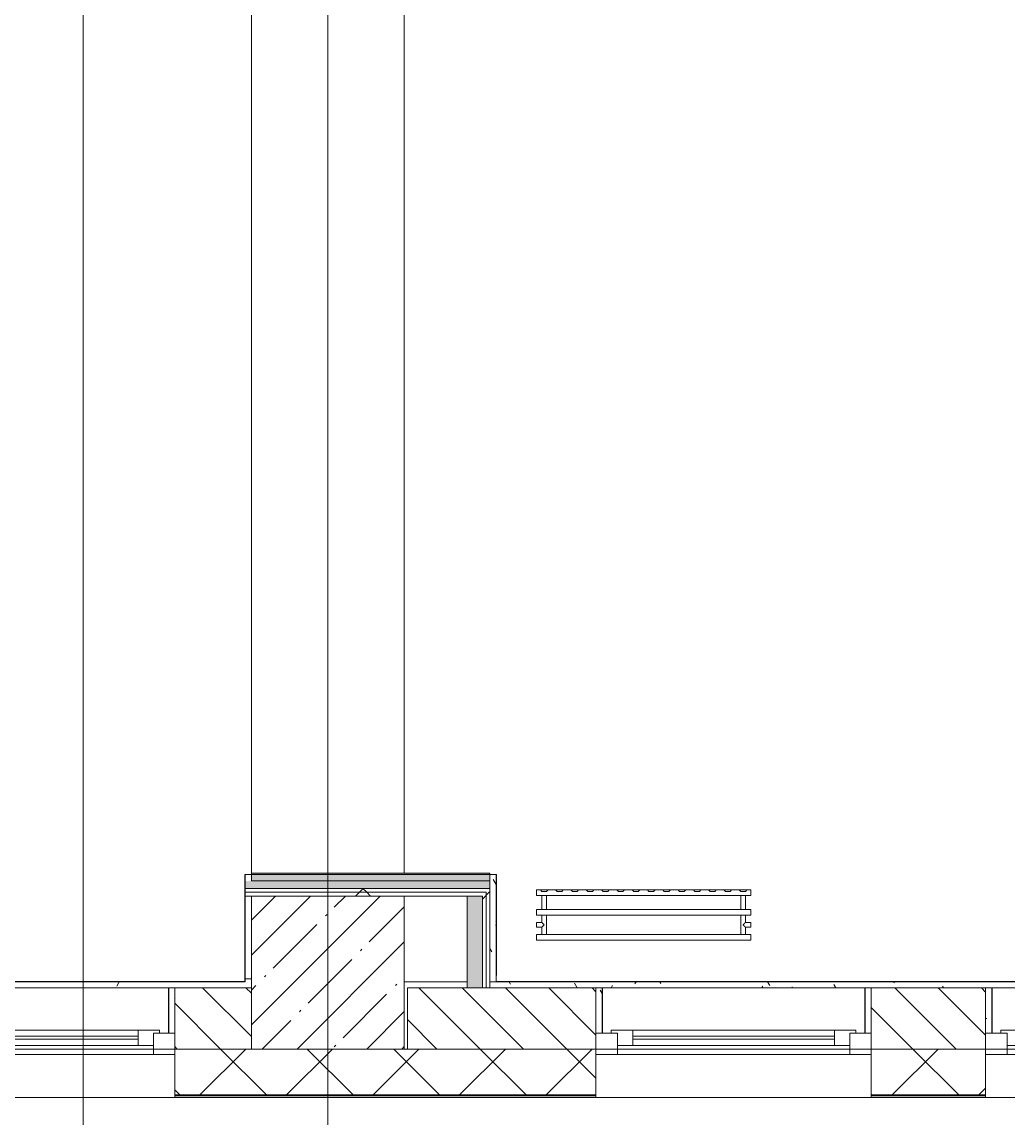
# Model space of a CAD drawing. Header units: millimetres. Extents: x -1113 to 415037, y -3642 to 354837.
# Drawn here: x 190932 to 194156, y -326 to 3257 of the extents above; entities that cross this region are included whole.
import ezdxf

# ---------------------------------------------------------------- set-up
doc = ezdxf.new("R2010")
doc.units = ezdxf.units.MM
for name, color, linetype, lineweight in [('A-FLOR', 7, 'Continuous', 9), ('A-GLAZ', 7, 'Continuous', 9), ('A-GLAZ-1', 7, 'Continuous', 5), ('A-WALL', 7, 'Continuous', 5), ('I-WALL', 7, 'Continuous', 5), ('S-COLS', 7, 'Continuous', 9), ('S-COLS-1', 7, 'Continuous', 5), ('Оси', 7, 'Continuous', 9)]:
    doc.layers.add(name, color=color, linetype=linetype, lineweight=lineweight)
for name, color, linetype, lineweight, true_color in [('A-WALL-1', 9, 'Continuous', 5, 0x808080), ('A-WALL-FNSH-1', 9, 'Continuous', 5, 0x808080), ('M-EQPM-1', 7, 'Continuous', 9, 0xb2b2b2)]:
    doc.layers.add(name, color=color, linetype=linetype, lineweight=lineweight, true_color=true_color)
pattern_1 = [(135, (148772.12, -1e-08), (-70.71068, -70.71068), [])]
pattern_2 = [(0, (148772.123, -1e-08), (243.84, 60.96), [20.117, -162.763, 20.117, -162.763, -975.36]), (0, (148772.123, -1e-08), (243.84, 60.96), [-365.76, 20.117, -345.643, 20.117, -162.763, -426.72]), (0, (148772.123, -1e-08), (243.84, 60.96), [-914.4, 20.117, -101.803, 20.117, -284.683]), (120, (148863.563, 30.48), (-174.71291, 180.691634), [20.117, -162.763, 20.117, -162.763, -975.36]), (120, (148863.563, 30.48), (-174.71291, 180.691634), [-365.76, 20.117, -345.643, 20.117, -162.763, -426.72]), (120, (148863.563, 30.48), (-174.71291, 180.691634), [-914.4, 20.117, -101.803, 20.117, -284.683]), (240, (148894.043, 152.4), (-69.12709, -241.651634), [20.117, -162.763, 20.117, -162.763, -975.36]), (240, (148894.043, 152.4), (-69.12709, -241.651634), [-365.76, 20.117, -345.643, 20.117, -162.763, -426.72]), (240, (148894.043, 152.4), (-69.12709, -241.651634), [-914.4, 20.117, -101.803, 20.117, -284.683])]
pattern_3 = [(45, (148772.12, -1e-08), (-212.132, 212.132), []), (135, (148772.12, -1e-08), (-212.132, -212.132), [])]

# ---------------------------------------------------------------- blocks, each defined once
blk = doc.blocks.new('BSC_Колонна _Прямоугольная - 500х500-V286-Объем проектирования 2 этажа')
at = {"layer": 'S-COLS-1'}
h = blk.add_hatch(dxfattribs=at)
h.set_pattern_fill('FP_12', color=256, style=0, pattern_type=2)
h.set_pattern_definition([(45, (-43160, -150), (-114.04925, 114.04925), []), (45, (-43045.95, -150), (-114.04925, 114.04925), [201.613, -40.323, 6.706, -33.617])])
h.paths.add_polyline_path([(-250, -250), (250, -250), (250, 250), (-250, 250), (-250, -50)])
for p, q in [((250, 250), (-250, 250)), ((-250, 250), (-250, -250)), ((250, -250), (250, 250)), ((-250, -250), (250, -250))]:
    blk.add_line(p, q, dxfattribs=at)
blk = doc.blocks.new('120_Окно_СКБ_2Ст - 120_Окно_СКБ_2Ст 3100х2500 _мал_ створка слева-2_-22446420-Объем проектирования 2 этажа')
at = {"layer": 'A-GLAZ'}
for p, q in [((-1550, -127), (-1550, -57)), ((-1550, -57), (-1480, -57)), ((-1480, -57), (-1480, -127)), ((-720, -127), (-720, -57)), ((-720, -57), (-650, -57)), ((-650, -57), (-650, -127)), ((1480, -127), (1480, -57)), ((1480, -57), (1550, -57)), ((1550, -57), (1550, -127)), ((-720, -87), (-1480, -87)), ((-1480, -87), (-1480, -127)), ((-1430, -137), (-1430, -87)), ((-770, -137), (-770, -87)), ((-720, -127), (-720, -87)), ((1480, -87), (-650, -87)), ((-650, -87), (-650, -127)), ((-600, -137), (-600, -87)), ((1430, -137), (1430, -87)), ((1480, -127), (1480, -87)), ((-1480, -127), (-1550, -127)), ((-1480, -127), (-1500, -127)), ((-1500, -127), (-1500, -137)), ((-1500, -137), (-700, -137)), ((-700, -137), (-1500, -137)), ((-650, -127), (-720, -127)), ((-700, -127), (-720, -127)), ((-700, -137), (-700, -127)), ((-650, -127), (-670, -127)), ((-670, -127), (-670, -137)), ((-670, -137), (1500, -137)), ((1500, -137), (-670, -137)), ((1550, -127), (1480, -127)), ((1500, -127), (1480, -127)), ((1500, -137), (1500, -127))]:
    blk.add_line(p, q, dxfattribs=at)
at = {"layer": 'A-GLAZ-1'}
for p, q in [((1550, -57), (-1550, -57)), ((-1430, -107), (-770, -107)), ((-600, -107), (1430, -107)), ((-1530, -127), (-1500, -127)), ((-770, -117), (-1430, -117)), ((-700, -127), (-670, -127)), ((1430, -117), (-600, -117)), ((1500, -127), (1530, -127))]:
    blk.add_line(p, q, dxfattribs=at)
blk = doc.blocks.new('120_Окно_СКБ_2Ст - 120_Окно_СКБ_2Ст 2100х2500 _мал створка СЛЕВА_-V322-Объем проектирования 2 этажа')
at = {"layer": 'A-GLAZ'}
for p, q in [((-1050, -127), (-1050, -57)), ((-1050, -57), (-980, -57)), ((-980, -57), (-980, -127)), ((-220, -127), (-220, -57)), ((-220, -57), (-150, -57)), ((-150, -57), (-150, -127)), ((980, -127), (980, -57)), ((980, -57), (1050, -57)), ((1050, -57), (1050, -127)), ((-220, -87), (-980, -87)), ((-980, -87), (-980, -127)), ((-930, -137), (-930, -87)), ((-270, -137), (-270, -87)), ((-220, -127), (-220, -87)), ((980, -87), (-150, -87)), ((-150, -87), (-150, -127)), ((-100, -137), (-100, -87)), ((930, -137), (930, -87)), ((980, -127), (980, -87)), ((-980, -127), (-1050, -127)), ((-980, -127), (-1000, -127)), ((-1000, -127), (-1000, -137)), ((-1000, -137), (-200, -137)), ((-200, -137), (-1000, -137)), ((-150, -127), (-220, -127)), ((-200, -127), (-220, -127)), ((-200, -137), (-200, -127)), ((-150, -127), (-170, -127)), ((-170, -127), (-170, -137)), ((-170, -137), (1000, -137)), ((1000, -137), (-170, -137)), ((1050, -127), (980, -127)), ((1000, -127), (980, -127)), ((1000, -137), (1000, -127))]:
    blk.add_line(p, q, dxfattribs=at)
at = {"layer": 'A-GLAZ-1'}
for p, q in [((1050, -57), (-1050, -57)), ((-930, -107), (-270, -107)), ((-100, -107), (930, -107)), ((-1030, -127), (-1000, -127)), ((-270, -117), (-930, -117)), ((-200, -127), (-170, -127)), ((930, -117), (-100, -117)), ((1000, -127), (1030, -127))]:
    blk.add_line(p, q, dxfattribs=at)
blk = doc.blocks.new('120_Окно_СКБ_1Ст - 120_Окно_СКБ_1Ст 900х2500_h_-V390-Объем проектирования 2 этажа')
at = {"layer": 'A-GLAZ'}
for p, q in [((-450, -127), (-450, -57)), ((-450, -57), (-380, -57)), ((-380, -57), (-380, -127)), ((380, -127), (380, -57)), ((380, -57), (450, -57)), ((450, -57), (450, -127)), ((380, -87), (-380, -87)), ((-380, -87), (-380, -127)), ((-330, -137), (-330, -87)), ((330, -137), (330, -87)), ((380, -127), (380, -87)), ((-380, -127), (-450, -127)), ((-380, -127), (-400, -127)), ((-400, -127), (-400, -137)), ((-400, -137), (400, -137)), ((400, -137), (-400, -137)), ((450, -127), (380, -127)), ((400, -127), (380, -127)), ((400, -137), (400, -127))]:
    blk.add_line(p, q, dxfattribs=at)
at = {"layer": 'A-GLAZ-1'}
for p, q in [((450, -57), (-450, -57)), ((-330, -107), (330, -107)), ((-430, -127), (-400, -127)), ((330, -117), (-330, -117)), ((400, -127), (430, -127))]:
    blk.add_line(p, q, dxfattribs=at)
blk = doc.blocks.new('radiator_prado_classic_z_tip_30_po exemplyaru - Classic Z Тип 30-300-31134001-Объем проектирования 2 этажа')
at = {"layer": 'M-EQPM-1'}
for p, q in [((0, 228), (0, 210)), ((700, 228), (0, 228)), ((0, 210), (0, 228)), ((0, 228), (12.5, 228)), ((12.5, 228), (37.5, 228)), ((37.5, 228), (12.5, 228)), ((12.5, 228), (37.5, 228)), ((12.5, 228), (17.5, 223)), ((12.5, 228), (17.5, 223)), ((32.5, 223), (17.5, 223)), ((17.5, 223), (32.5, 223)), ((32.5, 223), (37.5, 228)), ((37.5, 228), (32.5, 223)), ((37.5, 228), (62.5, 228)), ((62.5, 228), (87.5, 228)), ((87.5, 228), (62.5, 228)), ((62.5, 228), (87.5, 228)), ((62.5, 228), (67.5, 223)), ((62.5, 228), (67.5, 223)), ((82.5, 223), (67.5, 223)), ((67.5, 223), (82.5, 223)), ((82.5, 223), (87.5, 228)), ((87.5, 228), (82.5, 223)), ((87.5, 228), (112.5, 228)), ((112.5, 228), (137.5, 228)), ((137.5, 228), (112.5, 228)), ((112.5, 228), (137.5, 228)), ((112.5, 228), (117.5, 223)), ((112.5, 228), (117.5, 223)), ((132.5, 223), (117.5, 223)), ((117.5, 223), (132.5, 223)), ((132.5, 223), (137.5, 228)), ((137.5, 228), (132.5, 223)), ((137.5, 228), (162.5, 228)), ((162.5, 228), (187.5, 228)), ((187.5, 228), (162.5, 228)), ((162.5, 228), (187.5, 228)), ((162.5, 228), (167.5, 223)), ((162.5, 228), (167.5, 223)), ((182.5, 223), (167.5, 223)), ((167.5, 223), (182.5, 223)), ((182.5, 223), (187.5, 228)), ((187.5, 228), (182.5, 223)), ((187.5, 228), (212.5, 228)), ((212.5, 228), (237.5, 228)), ((237.5, 228), (212.5, 228)), ((212.5, 228), (237.5, 228)), ((212.5, 228), (217.5, 223)), ((212.5, 228), (217.5, 223)), ((232.5, 223), (217.5, 223)), ((217.5, 223), (232.5, 223)), ((232.5, 223), (237.5, 228)), ((237.5, 228), (232.5, 223)), ((237.5, 228), (262.5, 228)), ((262.5, 228), (287.5, 228)), ((287.5, 228), (262.5, 228)), ((262.5, 228), (287.5, 228)), ((262.5, 228), (267.5, 223)), ((262.5, 228), (267.5, 223)), ((282.5, 223), (267.5, 223)), ((267.5, 223), (282.5, 223)), ((282.5, 223), (287.5, 228)), ((287.5, 228), (282.5, 223)), ((287.5, 228), (312.5, 228)), ((312.5, 228), (337.5, 228)), ((337.5, 228), (312.5, 228)), ((312.5, 228), (337.5, 228)), ((312.5, 228), (317.5, 223)), ((312.5, 228), (317.5, 223)), ((332.5, 223), (317.5, 223)), ((317.5, 223), (332.5, 223)), ((332.5, 223), (337.5, 228)), ((337.5, 228), (332.5, 223)), ((337.5, 228), (362.5, 228)), ((362.5, 228), (387.5, 228)), ((387.5, 228), (362.5, 228)), ((362.5, 228), (387.5, 228)), ((362.5, 228), (367.5, 223)), ((362.5, 228), (367.5, 223)), ((382.5, 223), (367.5, 223)), ((367.5, 223), (382.5, 223)), ((382.5, 223), (387.5, 228)), ((387.5, 228), (382.5, 223)), ((387.5, 228), (412.5, 228)), ((412.5, 228), (437.5, 228)), ((437.5, 228), (412.5, 228)), ((412.5, 228), (437.5, 228)), ((412.5, 228), (417.5, 223)), ((412.5, 228), (417.5, 223)), ((432.5, 223), (417.5, 223)), ((417.5, 223), (432.5, 223)), ((432.5, 223), (437.5, 228)), ((437.5, 228), (432.5, 223)), ((437.5, 228), (462.5, 228)), ((462.5, 228), (487.5, 228)), ((487.5, 228), (462.5, 228)), ((462.5, 228), (487.5, 228)), ((462.5, 228), (467.5, 223)), ((462.5, 228), (467.5, 223)), ((482.5, 223), (467.5, 223)), ((467.5, 223), (482.5, 223)), ((482.5, 223), (487.5, 228)), ((487.5, 228), (482.5, 223)), ((487.5, 228), (512.5, 228)), ((512.5, 228), (537.5, 228)), ((537.5, 228), (512.5, 228)), ((512.5, 228), (537.5, 228)), ((512.5, 228), (517.5, 223)), ((512.5, 228), (517.5, 223)), ((532.5, 223), (517.5, 223)), ((517.5, 223), (532.5, 223)), ((532.5, 223), (537.5, 228)), ((537.5, 228), (532.5, 223)), ((537.5, 228), (562.5, 228)), ((562.5, 228), (587.5, 228)), ((587.5, 228), (562.5, 228)), ((562.5, 228), (587.5, 228)), ((562.5, 228), (567.5, 223)), ((562.5, 228), (567.5, 223)), ((582.5, 223), (567.5, 223)), ((567.5, 223), (582.5, 223)), ((582.5, 223), (587.5, 228)), ((587.5, 228), (582.5, 223)), ((587.5, 228), (612.5, 228)), ((612.5, 228), (637.5, 228)), ((637.5, 228), (612.5, 228)), ((612.5, 228), (637.5, 228)), ((612.5, 228), (617.5, 223)), ((612.5, 228), (617.5, 223)), ((632.5, 223), (617.5, 223)), ((617.5, 223), (632.5, 223)), ((632.5, 223), (637.5, 228)), ((637.5, 228), (632.5, 223)), ((637.5, 228), (662.5, 228)), ((662.5, 228), (687.5, 228)), ((687.5, 228), (662.5, 228)), ((662.5, 228), (687.5, 228)), ((662.5, 228), (667.5, 223)), ((662.5, 228), (667.5, 223)), ((682.5, 223), (667.5, 223)), ((667.5, 223), (682.5, 223)), ((682.5, 223), (687.5, 228)), ((687.5, 228), (682.5, 223)), ((687.5, 228), (700, 228)), ((700, 210), (700, 228)), ((700, 228), (700, 210)), ((0, 210), (700, 210)), ((17.8, 210), (0, 210)), ((17.5, 210), (17.5, 164)), ((17.5, 210), (17.5, 164)), ((17.8, 210), (17.5, 210)), ((17.5, 210), (17.8, 210)), ((17.8, 210), (17.5, 210)), ((17.5, 210), (32.5, 210)), ((25, 210), (17.8, 210)), ((17.8, 210), (32.2, 210)), ((32.2, 210), (17.8, 210)), ((30.3, 210), (25, 210)), ((32.2, 210), (30.3, 210)), ((32.5, 210), (32.2, 210)), ((32.2, 210), (32.5, 210)), ((32.5, 210), (32.2, 210)), ((667.8, 210), (32.2, 210)), ((32.5, 164), (32.5, 210)), ((32.5, 164), (32.5, 210)), ((667.5, 210), (667.5, 164)), ((667.5, 210), (667.5, 164)), ((667.8, 210), (667.5, 210)), ((667.5, 210), (682.5, 210)), ((667.8, 210), (667.5, 210)), ((667.5, 210), (667.8, 210)), ((668.5, 210), (667.8, 210)), ((668.5, 210), (667.8, 210)), ((667.8, 210), (668.5, 210)), ((669.7, 210), (668.5, 210)), ((669.7, 210), (668.5, 210)), ((668.5, 210), (682.2, 210)), ((671.2, 210), (669.7, 210)), ((671.2, 210), (669.7, 210)), ((673.1, 210), (671.2, 210)), ((673.1, 210), (671.2, 210)), ((675, 210), (673.1, 210)), ((675, 210), (673.1, 210)), ((676.9, 210), (675, 210)), ((676.9, 210), (675, 210)), ((678.7, 210), (676.9, 210)), ((678.7, 210), (676.9, 210)), ((680.3, 210), (678.7, 210)), ((680.3, 210), (678.7, 210)), ((682.2, 210), (680.3, 210)), ((681.5, 210), (680.3, 210)), ((682.2, 210), (681.5, 210)), ((682.5, 210), (682.2, 210)), ((682.5, 210), (682.2, 210)), ((682.2, 210), (682.5, 210)), ((700, 210), (682.2, 210)), ((682.5, 164), (682.5, 210)), ((682.5, 164), (682.5, 210)), ((700, 164), (0, 164)), ((0, 164), (0, 146)), ((0, 146), (0, 164)), ((0, 164), (17.8, 164)), ((0, 146), (700, 146)), ((18.5, 146), (0, 146)), ((17.8, 164), (17.5, 164)), ((17.5, 164), (17.8, 164)), ((17.8, 164), (17.5, 164)), ((17.5, 164), (32.5, 164)), ((17.5, 146), (17.5, 121.5)), ((17.5, 146), (17.5, 121.5)), ((17.5, 146), (18.5, 146)), ((18.5, 146), (17.5, 146)), ((17.5, 146), (18.5, 146)), ((32.5, 146), (17.5, 146)), ((18.5, 164), (17.8, 164)), ((17.8, 164), (32.2, 164)), ((32.2, 164), (17.8, 164)), ((19.7, 164), (18.5, 164)), ((18.5, 146), (19.7, 146)), ((32.2, 146), (18.5, 146)), ((18.5, 146), (32.2, 146)), ((21.2, 164), (19.7, 164)), ((19.7, 146), (21.2, 146)), ((25, 164), (21.2, 164)), ((21.2, 146), (26.9, 146)), ((26.9, 164), (25, 164)), ((28.7, 164), (26.9, 164)), ((26.9, 146), (28.7, 146)), ((30.3, 164), (28.7, 164)), ((28.7, 146), (30.3, 146)), ((31.5, 164), (30.3, 164)), ((30.3, 146), (31.5, 146)), ((32.2, 164), (31.5, 164)), ((31.5, 146), (32.2, 146)), ((32.5, 164), (32.2, 164)), ((32.2, 164), (32.5, 164)), ((32.5, 164), (32.2, 164)), ((32.2, 164), (667.8, 164)), ((32.2, 146), (32.5, 146)), ((32.5, 146), (32.2, 146)), ((32.2, 146), (32.5, 146)), ((667.8, 146), (32.2, 146)), ((32.5, 82), (32.5, 146)), ((32.5, 82), (32.5, 146)), ((667.8, 164), (667.5, 164)), ((667.5, 164), (682.5, 164)), ((667.8, 164), (667.5, 164)), ((667.5, 164), (667.8, 164)), ((667.5, 146), (667.5, 82)), ((667.5, 146), (667.5, 82)), ((667.5, 146), (667.8, 146)), ((682.5, 146), (667.5, 146)), ((667.5, 146), (667.8, 146)), ((667.8, 146), (667.5, 146)), ((668.5, 164), (667.8, 164)), ((668.5, 164), (667.8, 164)), ((667.8, 164), (682.2, 164)), ((667.8, 146), (668.5, 146)), ((667.8, 146), (668.5, 146)), ((681.5, 146), (667.8, 146)), ((669.7, 164), (668.5, 164)), ((669.7, 164), (668.5, 164)), ((668.5, 146), (669.7, 146)), ((668.5, 146), (669.7, 146)), ((671.2, 164), (669.7, 164)), ((673.1, 164), (669.7, 164)), ((669.7, 146), (681.5, 146)), ((669.7, 146), (671.2, 146)), ((673.1, 164), (671.2, 164)), ((671.2, 146), (673.1, 146)), ((675, 164), (673.1, 164)), ((675, 164), (673.1, 164)), ((673.1, 146), (675, 146)), ((676.9, 164), (675, 164)), ((676.9, 164), (675, 164)), ((675, 146), (676.9, 146)), ((678.7, 164), (676.9, 164)), ((678.7, 164), (676.9, 164)), ((676.9, 146), (681.5, 146)), ((680.3, 164), (678.7, 164)), ((680.3, 164), (678.7, 164)), ((681.5, 164), (680.3, 164)), ((681.5, 164), (680.3, 164)), ((682.2, 164), (681.5, 164)), ((682.2, 164), (681.5, 164)), ((681.5, 146), (682.5, 146)), ((681.5, 146), (682.5, 146)), ((682.5, 146), (681.5, 146)), ((700, 146), (681.5, 146)), ((682.5, 164), (682.2, 164)), ((682.5, 164), (682.2, 164)), ((682.2, 164), (682.5, 164)), ((682.2, 164), (700, 164)), ((682.5, 121.5), (682.5, 146)), ((682.5, 121.5), (682.5, 146)), ((700, 146), (700, 164)), ((700, 164), (700, 146)), ((17.5, 121.5), (0, 121.5)), ((17.5, 121.5), (0, 121.5)), ((0, 121.5), (0, 120.5)), ((0, 106.5), (0, 121.5)), ((0, 120.5), (0, 107.5)), ((0, 120.5), (0, 119.3)), ((0, 114), (0, 120.5)), ((0, 120.5), (0, 120.5)), ((0, 119.3), (0, 117.8)), ((0, 117.8), (0, 114)), ((0, 114), (0, 110.3)), ((0, 107.5), (0, 114)), ((0, 110.3), (0, 108.7)), ((0, 108.7), (0, 107.5)), ((0, 107.5), (0, 106.5)), ((0, 107.5), (0, 107.5)), ((700, 121.5), (682.5, 121.5)), ((700, 121.5), (682.5, 121.5)), ((700, 121.5), (700, 106.5)), ((700, 120.5), (700, 121.5)), ((700, 121.5), (700, 120.5)), ((700, 120.5), (700, 121.5)), ((700, 107.5), (700, 120.5)), ((700, 120.5), (700, 107.5)), ((700, 107.5), (700, 120.5)), ((700, 106.5), (700, 107.5)), ((700, 107.5), (700, 106.5)), ((700, 106.5), (700, 107.5)), ((0, 106.5), (17.5, 106.5)), ((0, 106.5), (17.5, 106.5)), ((700, 82), (0, 82)), ((0, 82), (0, 64)), ((0, 64), (0, 82)), ((0, 82), (18.5, 82)), ((17.5, 106.5), (17.5, 82)), ((17.5, 106.5), (17.5, 82)), ((18.5, 82), (17.5, 82)), ((17.5, 82), (18.5, 82)), ((18.5, 82), (17.5, 82)), ((17.5, 82), (32.5, 82)), ((19.7, 82), (18.5, 82)), ((18.5, 82), (32.2, 82)), ((32.2, 82), (18.5, 82)), ((21.2, 82), (19.7, 82)), ((23.1, 82), (21.2, 82)), ((25, 82), (23.1, 82)), ((26.9, 82), (25, 82)), ((31.5, 82), (26.9, 82)), ((32.2, 82), (31.5, 82)), ((32.5, 82), (32.2, 82)), ((32.2, 82), (32.5, 82)), ((32.5, 82), (32.2, 82)), ((32.2, 82), (667.8, 82)), ((667.8, 82), (667.5, 82)), ((667.5, 82), (682.5, 82)), ((667.8, 82), (667.5, 82)), ((667.5, 82), (667.8, 82)), ((668.5, 82), (667.8, 82)), ((668.5, 82), (667.8, 82)), ((667.8, 82), (681.5, 82)), ((669.7, 82), (668.5, 82)), ((669.7, 82), (668.5, 82)), ((671.2, 82), (669.7, 82)), ((671.2, 82), (669.7, 82)), ((673.1, 82), (671.2, 82)), ((673.1, 82), (671.2, 82)), ((675, 82), (673.1, 82)), ((675, 82), (673.1, 82)), ((676.9, 82), (675, 82)), ((676.9, 82), (675, 82)), ((678.7, 82), (676.9, 82)), ((681.5, 82), (676.9, 82)), ((680.3, 82), (678.7, 82)), ((681.5, 82), (680.3, 82)), ((682.5, 82), (681.5, 82)), ((682.5, 82), (681.5, 82)), ((681.5, 82), (682.5, 82)), ((681.5, 82), (700, 82)), ((682.5, 82), (682.5, 106.5)), ((682.5, 106.5), (700, 106.5)), ((682.5, 82), (682.5, 106.5)), ((682.5, 106.5), (700, 106.5)), ((700, 64), (700, 82)), ((700, 82), (700, 64)), ((700, 64), (0, 64)), ((0, 64), (700, 64))]:
    blk.add_line(p, q, dxfattribs=at)
for points, knots in [([(18.5, 120.5), (18.4, 120.6), (18.3, 120.7), (18.1, 120.9), (17.9, 121.1), (17.8, 121.2), (17.7, 121.3), (17.5, 121.5), (17.5, 121.5), (17.5, 121.5)], [0.7142857, 0.7142857, 0.7142857, 0.7142857, 0.75, 0.7857143, 0.8214286, 0.8571429, 0.8928571, 0.9285714, 1, 1, 1, 1]), ([(17.5, 121.5), (17.5, 121.5), (17.5, 121.5), (17.7, 121.3), (17.8, 121.2), (17.9, 121.1), (18.1, 120.9), (18.3, 120.7), (18.4, 120.6), (18.5, 120.5)], [0, 0, 0, 0, 0.0714286, 0.1071429, 0.1428571, 0.1785714, 0.2142857, 0.25, 0.2857143, 0.2857143, 0.2857143, 0.2857143]), ([(17.5, 121.5), (17.5, 121.5), (17.5, 121.5), (17.7, 121.3), (17.8, 121.2), (17.9, 121.1), (18.1, 120.9), (18.3, 120.7), (18.4, 120.6), (18.5, 120.5)], [0, 0, 0, 0, 0.0714286, 0.1071429, 0.1428571, 0.1785714, 0.2142857, 0.25, 0.2857143, 0.2857143, 0.2857143, 0.2857143]), ([(25, 114), (24.5, 114.5), (23.6, 115.4), (22.4, 116.6), (21.6, 117.4), (21.1, 117.9), (20.8, 118.2), (20.5, 118.5), (20.2, 118.8), (19.8, 119.1), (19.6, 119.4), (19.3, 119.7), (19, 120), (18.7, 120.3), (18.5, 120.5), (18.3, 120.7), (18.1, 120.9), (17.9, 121.1), (17.8, 121.2), (17.7, 121.3), (17.5, 121.5), (17.5, 121.5), (17.5, 121.5)], [0, 0, 0, 0, 0.142857, 0.285714, 0.357143, 0.392857, 0.428571, 0.464286, 0.5, 0.535714, 0.571429, 0.607143, 0.642857, 0.678571, 0.714286, 0.75, 0.785714, 0.821429, 0.857143, 0.892857, 0.928571, 1, 1, 1, 1]), ([(17.5, 106.5), (17.5, 106.5), (17.5, 106.5), (17.7, 106.7), (17.8, 106.8), (17.9, 106.9), (18.1, 107.1), (18.3, 107.3), (18.5, 107.5), (18.7, 107.7), (19, 108), (19.3, 108.3), (19.6, 108.6), (19.8, 108.9), (20.3, 109.3), (20.7, 109.7), (21.1, 110.1), (21.6, 110.6), (22.4, 111.4), (23.6, 112.6), (24.5, 113.5), (25, 114)], [0, 0, 0, 0, 0.071429, 0.107143, 0.142857, 0.178571, 0.214286, 0.25, 0.285714, 0.321429, 0.357143, 0.392857, 0.428571, 0.464286, 0.5, 0.571429, 0.607143, 0.642857, 0.714286, 0.857143, 1, 1, 1, 1]), ([(17.5, 106.5), (17.5, 106.5), (17.5, 106.5), (17.7, 106.7), (17.8, 106.8), (17.9, 106.9), (18.1, 107.1), (18.3, 107.3), (18.4, 107.4), (18.5, 107.5)], [0, 0, 0, 0, 0.0714286, 0.1071429, 0.1428571, 0.1785714, 0.2142857, 0.25, 0.2857143, 0.2857143, 0.2857143, 0.2857143]), ([(18.5, 107.5), (18.4, 107.4), (18.3, 107.3), (18.1, 107.1), (17.9, 106.9), (17.8, 106.8), (17.7, 106.7), (17.5, 106.5), (17.5, 106.5), (17.5, 106.5)], [0.7142857, 0.7142857, 0.7142857, 0.7142857, 0.75, 0.7857143, 0.8214286, 0.8571429, 0.8928571, 0.9285714, 1, 1, 1, 1]), ([(18.5, 107.5), (18.4, 107.4), (18.3, 107.3), (18.1, 107.1), (17.9, 106.9), (17.8, 106.8), (17.7, 106.7), (17.5, 106.5), (17.5, 106.5), (17.5, 106.5)], [0.7142857, 0.7142857, 0.7142857, 0.7142857, 0.75, 0.7857143, 0.8214286, 0.8571429, 0.8928571, 0.9285714, 1, 1, 1, 1]), ([(19.6, 119.4), (19.7, 119.3), (19.9, 119.2), (20.3, 118.7), (20.7, 118.3), (21.1, 117.9), (21.6, 117.4), (21.9, 117.1), (22.1, 116.9)], [0.4285714, 0.4285714, 0.4285714, 0.4285714, 0.4642857, 0.5, 0.5714286, 0.6071429, 0.6428571, 0.7142857, 0.7142857, 0.7142857, 0.7142857]), ([(19.6, 119.4), (19.7, 119.3), (19.8, 119.1), (20.3, 118.7), (20.7, 118.3), (21.1, 117.9), (21.6, 117.4), (21.9, 117.1), (22.1, 116.9)], [0.4285714, 0.4285714, 0.4285714, 0.4285714, 0.4642857, 0.5, 0.5714286, 0.6071429, 0.6428571, 0.7142857, 0.7142857, 0.7142857, 0.7142857]), ([(22.1, 111.1), (21.9, 110.9), (21.6, 110.6), (21.1, 110.1), (20.8, 109.8), (20.5, 109.5), (20.2, 109.2), (19.9, 108.8), (19.7, 108.7), (19.6, 108.6)], [0.2857143, 0.2857143, 0.2857143, 0.2857143, 0.3571429, 0.3928571, 0.4285714, 0.4642857, 0.5, 0.5357143, 0.5714286, 0.5714286, 0.5714286, 0.5714286]), ([(22.1, 111.1), (21.9, 110.9), (21.6, 110.6), (21.1, 110.1), (20.8, 109.8), (20.5, 109.5), (20.2, 109.2), (19.8, 108.9), (19.7, 108.7), (19.6, 108.6)], [0.2857143, 0.2857143, 0.2857143, 0.2857143, 0.3571429, 0.3928571, 0.4285714, 0.4642857, 0.5, 0.5357143, 0.5714286, 0.5714286, 0.5714286, 0.5714286]), ([(19.6, 108.6), (19.7, 108.7), (19.9, 108.8), (20.3, 109.3), (20.6, 109.6), (20.8, 109.8)], [0.4285714, 0.4285714, 0.4285714, 0.4285714, 0.4642857, 0.5, 0.5714286, 0.5714286, 0.5714286, 0.5714286]), ([(22.1, 116.9), (21.9, 117.1), (21.6, 117.4), (21.1, 117.9), (20.9, 118.1), (20.8, 118.2)], [0.2857143, 0.2857143, 0.2857143, 0.2857143, 0.3571429, 0.3928571, 0.4285714, 0.4285714, 0.4285714, 0.4285714]), ([(20.8, 109.8), (20.9, 109.9), (21.1, 110.1), (21.6, 110.6), (21.9, 110.9), (22.1, 111.1)], [0.5714286, 0.5714286, 0.5714286, 0.5714286, 0.6071429, 0.6428571, 0.7142857, 0.7142857, 0.7142857, 0.7142857]), ([(675, 114), (675.5, 114.5), (676.4, 115.4), (677.6, 116.6), (678.4, 117.4), (678.9, 117.9), (679.2, 118.2), (679.5, 118.5), (679.8, 118.8), (680.1, 119.2), (680.4, 119.4), (680.7, 119.7), (681, 120), (681.3, 120.3), (681.5, 120.5), (681.7, 120.7), (681.9, 120.9), (682.1, 121.1), (682.2, 121.2), (682.3, 121.3), (682.5, 121.5), (682.5, 121.5), (682.5, 121.5)], [0, 0, 0, 0, 0.142857, 0.285714, 0.357143, 0.392857, 0.428571, 0.464286, 0.5, 0.535714, 0.571429, 0.607143, 0.642857, 0.678571, 0.714286, 0.75, 0.785714, 0.821429, 0.857143, 0.892857, 0.928571, 1, 1, 1, 1]), ([(682.5, 106.5), (682.5, 106.5), (682.5, 106.5), (682.3, 106.7), (682.2, 106.8), (682.1, 106.9), (681.9, 107.1), (681.7, 107.3), (681.5, 107.5), (681.3, 107.7), (681, 108), (680.7, 108.3), (680.4, 108.6), (680.1, 108.8), (679.7, 109.3), (679.3, 109.7), (678.9, 110.1), (678.4, 110.6), (677.6, 111.4), (676.4, 112.6), (675.5, 113.5), (675, 114)], [0, 0, 0, 0, 0.071429, 0.107143, 0.142857, 0.178571, 0.214286, 0.25, 0.285714, 0.321429, 0.357143, 0.392857, 0.428571, 0.464286, 0.5, 0.571429, 0.607143, 0.642857, 0.714286, 0.857143, 1, 1, 1, 1]), ([(680.4, 119.4), (680.3, 119.3), (680.1, 119.2), (679.7, 118.7), (679.3, 118.3), (678.9, 117.9), (678.4, 117.4), (678.1, 117.1), (677.9, 116.9)], [0.4285714, 0.4285714, 0.4285714, 0.4285714, 0.4642857, 0.5, 0.5714286, 0.6071429, 0.6428571, 0.7142857, 0.7142857, 0.7142857, 0.7142857]), ([(677.9, 116.9), (678.1, 117.1), (678.4, 117.4), (678.9, 117.9), (679.2, 118.2), (679.5, 118.5), (679.8, 118.8), (680.1, 119.2), (680.3, 119.3), (680.4, 119.4)], [0.2857143, 0.2857143, 0.2857143, 0.2857143, 0.3571429, 0.3928571, 0.4285714, 0.4642857, 0.5, 0.5357143, 0.5714286, 0.5714286, 0.5714286, 0.5714286]), ([(679.2, 118.2), (679.1, 118.1), (678.9, 117.9), (678.4, 117.4), (678.1, 117.1), (677.9, 116.9)], [0.5714286, 0.5714286, 0.5714286, 0.5714286, 0.6071429, 0.6428571, 0.7142857, 0.7142857, 0.7142857, 0.7142857]), ([(677.9, 111.1), (678.1, 110.9), (678.4, 110.6), (678.9, 110.1), (679.1, 109.9), (679.2, 109.8)], [0.2857143, 0.2857143, 0.2857143, 0.2857143, 0.3571429, 0.3928571, 0.4285714, 0.4285714, 0.4285714, 0.4285714]), ([(677.9, 111.1), (678.1, 110.9), (678.4, 110.6), (678.9, 110.1), (679.2, 109.8), (679.5, 109.5), (679.8, 109.2), (680.1, 108.8), (680.3, 108.7), (680.4, 108.6)], [0.2857143, 0.2857143, 0.2857143, 0.2857143, 0.3571429, 0.3928571, 0.4285714, 0.4642857, 0.5, 0.5357143, 0.5714286, 0.5714286, 0.5714286, 0.5714286]), ([(680.4, 108.6), (680.3, 108.7), (680.1, 108.8), (679.7, 109.3), (679.3, 109.7), (678.9, 110.1), (678.4, 110.6), (678.1, 110.9), (677.9, 111.1)], [0.4285714, 0.4285714, 0.4285714, 0.4285714, 0.4642857, 0.5, 0.5714286, 0.6071429, 0.6428571, 0.7142857, 0.7142857, 0.7142857, 0.7142857]), ([(680.4, 119.4), (680.3, 119.3), (680.1, 119.2), (679.7, 118.7), (679.4, 118.4), (679.2, 118.2)], [0.4285714, 0.4285714, 0.4285714, 0.4285714, 0.4642857, 0.5, 0.5714286, 0.5714286, 0.5714286, 0.5714286]), ([(682.5, 121.5), (682.5, 121.5), (682.5, 121.5), (682.3, 121.3), (682.2, 121.2), (682.1, 121.1), (681.9, 120.9), (681.7, 120.7), (681.6, 120.6), (681.5, 120.5)], [0, 0, 0, 0, 0.0714286, 0.1071429, 0.1428571, 0.1785714, 0.2142857, 0.25, 0.2857143, 0.2857143, 0.2857143, 0.2857143]), ([(682.5, 121.5), (682.5, 121.5), (682.5, 121.5), (682.3, 121.3), (682.2, 121.2), (682.1, 121.1), (681.9, 120.9), (681.7, 120.7), (681.6, 120.6), (681.5, 120.5)], [0, 0, 0, 0, 0.0714286, 0.1071429, 0.1428571, 0.1785714, 0.2142857, 0.25, 0.2857143, 0.2857143, 0.2857143, 0.2857143]), ([(681.5, 120.5), (681.6, 120.6), (681.7, 120.7), (681.9, 120.9), (682.1, 121.1), (682.2, 121.2), (682.3, 121.3), (682.5, 121.5), (682.5, 121.5), (682.5, 121.5)], [0.7142857, 0.7142857, 0.7142857, 0.7142857, 0.75, 0.7857143, 0.8214286, 0.8571429, 0.8928571, 0.9285714, 1, 1, 1, 1]), ([(681.5, 107.5), (681.6, 107.4), (681.7, 107.3), (681.9, 107.1), (682.1, 106.9), (682.2, 106.8), (682.3, 106.7), (682.5, 106.5), (682.5, 106.5), (682.5, 106.5)], [0.7142857, 0.7142857, 0.7142857, 0.7142857, 0.75, 0.7857143, 0.8214286, 0.8571429, 0.8928571, 0.9285714, 1, 1, 1, 1]), ([(681.5, 107.5), (681.6, 107.4), (681.7, 107.3), (681.9, 107.1), (682.1, 106.9), (682.2, 106.8), (682.3, 106.7), (682.5, 106.5), (682.5, 106.5), (682.5, 106.5)], [0.7142857, 0.7142857, 0.7142857, 0.7142857, 0.75, 0.7857143, 0.8214286, 0.8571429, 0.8928571, 0.9285714, 1, 1, 1, 1]), ([(682.5, 106.5), (682.5, 106.5), (682.5, 106.5), (682.3, 106.7), (682.2, 106.8), (682.1, 106.9), (681.9, 107.1), (681.7, 107.3), (681.6, 107.4), (681.5, 107.5)], [0, 0, 0, 0, 0.0714286, 0.1071429, 0.1428571, 0.1785714, 0.2142857, 0.25, 0.2857143, 0.2857143, 0.2857143, 0.2857143])]:
    blk.add_open_spline(points, degree=3, knots=knots, dxfattribs=at)
for points in [[(19.6, 119.4), (19.5, 119.5), (19.3, 119.7), (19, 120), (18.7, 120.3), (18.6, 120.4), (18.5, 120.5)], [(18.5, 120.5), (18.6, 120.4), (18.7, 120.3), (19, 120), (19.3, 119.7), (19.5, 119.5), (19.6, 119.4)], [(18.5, 120.5), (18.6, 120.4), (18.7, 120.3), (19, 120), (19.3, 119.7), (19.5, 119.5), (19.6, 119.4)], [(18.5, 107.5), (18.6, 107.6), (18.7, 107.7), (19, 108), (19.3, 108.3), (19.5, 108.5), (19.6, 108.6)], [(19.6, 108.6), (19.5, 108.5), (19.3, 108.3), (19, 108), (18.7, 107.7), (18.6, 107.6), (18.5, 107.5)], [(19.6, 108.6), (19.5, 108.5), (19.3, 108.3), (19, 108), (18.7, 107.7), (18.6, 107.6), (18.5, 107.5)], [(20.8, 118.2), (20.7, 118.3), (20.5, 118.5), (20.2, 118.8), (19.9, 119.2), (19.7, 119.3), (19.6, 119.4)], [(25, 114), (24.5, 114.5), (23.6, 115.4), (22.6, 116.4), (22.1, 116.9)], [(22.1, 116.9), (22.6, 116.4), (23.6, 115.4), (24.5, 114.5), (25, 114)], [(22.1, 116.9), (22.6, 116.4), (23.6, 115.4), (24.5, 114.5), (25, 114)], [(22.1, 111.1), (22.6, 111.6), (23.6, 112.6), (24.5, 113.5), (25, 114)], [(25, 114), (24.5, 113.5), (23.6, 112.6), (22.6, 111.6), (22.1, 111.1)], [(25, 114), (24.5, 113.5), (23.6, 112.6), (22.6, 111.6), (22.1, 111.1)], [(677.9, 116.9), (677.4, 116.4), (676.4, 115.4), (675.5, 114.5), (675, 114)], [(677.9, 116.9), (677.4, 116.4), (676.4, 115.4), (675.5, 114.5), (675, 114)], [(675, 114), (675.5, 114.5), (676.4, 115.4), (677.4, 116.4), (677.9, 116.9)], [(675, 114), (675.5, 113.5), (676.4, 112.6), (677.4, 111.6), (677.9, 111.1)], [(675, 114), (675.5, 113.5), (676.4, 112.6), (677.4, 111.6), (677.9, 111.1)], [(677.9, 111.1), (677.4, 111.6), (676.4, 112.6), (675.5, 113.5), (675, 114)], [(679.2, 109.8), (679.3, 109.7), (679.5, 109.5), (679.8, 109.2), (680.1, 108.8), (680.3, 108.7), (680.4, 108.6)], [(681.5, 120.5), (681.4, 120.4), (681.3, 120.3), (681, 120), (680.7, 119.7), (680.5, 119.5), (680.4, 119.4)], [(681.5, 120.5), (681.4, 120.4), (681.3, 120.3), (681, 120), (680.7, 119.7), (680.5, 119.5), (680.4, 119.4)], [(680.4, 119.4), (680.5, 119.5), (680.7, 119.7), (681, 120), (681.3, 120.3), (681.4, 120.4), (681.5, 120.5)], [(680.4, 108.6), (680.5, 108.5), (680.7, 108.3), (681, 108), (681.3, 107.7), (681.4, 107.6), (681.5, 107.5)], [(680.4, 108.6), (680.5, 108.5), (680.7, 108.3), (681, 108), (681.3, 107.7), (681.4, 107.6), (681.5, 107.5)], [(681.5, 107.5), (681.4, 107.6), (681.3, 107.7), (681, 108), (680.7, 108.3), (680.5, 108.5), (680.4, 108.6)]]:
    blk.add_open_spline(points, degree=3, dxfattribs=at)

msp = doc.modelspace()

# ---------------------------------------------------------------- hatches: boundary and pattern name
at = {"layer": 'A-WALL'}
h = msp.add_hatch(dxfattribs=at)
h.set_pattern_fill('FP_2', color=256, style=0, pattern_type=2)
h.set_pattern_definition(pattern_1)
h.paths.add_polyline_path([(191662.1, -100), (191682.1, -100), (191682.1, 100), (191432.1, 100), (191432.1, -100), (191525.5, -100)])
h.paths.add_polyline_path([(187826, -100), (188332.1, -100), (188332.1, 100), (187822.1, 100), (187822.1, -100)])
h = msp.add_hatch(dxfattribs=at)
h.set_pattern_fill('FP_2', color=256, style=0, pattern_type=2)
h.set_pattern_definition(pattern_1)
h.paths.add_polyline_path([(192248.3, -100), (192808.5, -100), (192808.5, 100), (192192.1, 100), (192192.1, -100)])
h.paths.add_polyline_path([(193708.5, -100), (194082.1, -100), (194082.1, 100), (193708.5, 100), (193708.5, 81.4)])
h = msp.add_hatch(dxfattribs=at)
h.set_pattern_fill('FP_24', color=256, style=0, pattern_type=2)
h.set_pattern_definition([(45, (148772.12, -1e-08), (-141.42136, 141.42136), []), (135, (148772.12, -1e-08), (-141.42136, -141.42136), [])])
h.paths.add_polyline_path([(224252.1, -250), (224472.1, -250), (224472.1, -100), (220332.1, -100), (220332.1, -250), (224048.6, -250)])
h.paths.add_polyline_path([(216098.5, -250), (219432.1, -250), (219432.1, -100), (215832.1, -100), (215832.1, -250)])
h.paths.add_polyline_path([(214182.1, -250), (214932.1, -250), (214932.1, -100), (213932.1, -100), (213932.1, -250)])
h.paths.add_polyline_path([(210182.1, -250), (210832.1, -250), (210832.1, -100), (209682.1, -100), (209682.1, -250)])
h.paths.add_polyline_path([(207582.1, -250), (207582.1, -100), (206832.1, -100), (206832.1, -250), (207425.7, -250)])
h.paths.add_polyline_path([(205182.1, -250), (205932.1, -250), (205932.1, -100), (205182.1, -100), (205182.1, -118)])
h.paths.add_polyline_path([(200682.1, -250), (202082.1, -250), (202082.1, -100), (200682.1, -100)])
h.paths.add_polyline_path([(196584.7, -250), (197582.1, -250), (197582.1, -100), (196182.1, -100), (196182.1, -250)])
h.paths.add_polyline_path([(191682.1, -250), (192808.5, -250), (192808.5, -100), (191432.1, -100), (191432.1, -250), (191525.5, -250)])
h.paths.add_polyline_path([(194082.1, -250), (194082.1, -100), (193708.5, -100), (193708.5, -250)])
h.paths.add_polyline_path([(187262.1, -250), (188332.1, -250), (188332.1, -100), (186762.1, -100), (186762.1, -250), (187189.1, -250)])
h.paths.add_polyline_path([(181782.1, -250), (182642.1, -250), (182642.1, -100), (181782.1, -100), (181782.1, -118)])
h.paths.add_polyline_path([(183575.5, -250), (184662.1, -250), (184662.1, -100), (183542.1, -100), (183542.1, -250)])
h.paths.add_polyline_path([(178516.3, -250), (179682.1, -250), (179682.1, -100), (177981.9, -100), (177981.9, -250)])
h.paths.add_polyline_path([(171289, -250), (171482.1, -250), (171482.1, -100), (170382.1, -100), (170382.1, -250), (171282.1, -250)])
h.paths.add_polyline_path([(174902.6, -250), (175181.9, -250), (175181.9, -100), (173582.1, -100), (173582.1, -250), (174332.1, -250)])
h.paths.add_polyline_path([(165432.1, -250), (166032.1, -250), (166032.1, -100), (164882.1, -100), (164882.1, -250)])
h.paths.add_polyline_path([(167582.1, -250), (167582.1, -100), (166932.1, -100), (166932.1, -250), (166952.6, -250)])
h.paths.add_polyline_path([(160932.1, -250), (161782.1, -250), (161782.1, -100), (160432.1, -100), (160432.1, -250), (160448, -250)])
h.paths.add_polyline_path([(155388.8, -250), (157332.1, -250), (157332.1, -100), (153402.1, -100), (153402.1, -250), (154666.1, -250)])
h.paths.add_polyline_path([(148662.1, -250), (152502.1, -250), (152502.1, -100), (148512.1, -100), (148512.1, -250)])
at = {"layer": 'I-WALL'}
for points in [[(191683.9, 425), (192462.1, 425), (192462.1, 475), (191682.1, 475), (191682.1, 450), (191662.1, 449.4), (191662.1, 425), (191682.1, 425)], [(192387.1, 100), (192437.1, 100), (192437.1, 400), (192387.1, 400), (192387.1, 120)]]:
    msp.add_hatch(color=256, dxfattribs=at).paths.add_polyline_path(points)
h = msp.add_hatch(dxfattribs=at)
h.set_pattern_fill('FP_191', color=256, style=0, pattern_type=2)
h.set_pattern_definition(pattern_2)
h.paths.add_polyline_path([(192462.1, 120), (192482.1, 121), (192482.1, 470), (192462.1, 470), (192462.1, 121)])
h = msp.add_hatch(dxfattribs=at)
h.set_pattern_fill('FP_192', color=256, style=0, pattern_type=2)
h.set_pattern_definition(pattern_3)
h.paths.add_polyline_path([(192248.3, 412.5), (192462.1, 412.5), (192462.1, 425), (191662.1, 425), (191662.1, 412.5), (192182.1, 412.5)])
h = msp.add_hatch(dxfattribs=at)
h.set_pattern_fill('FP_192', color=256, style=0, pattern_type=2)
h.set_pattern_definition(pattern_3)
h.paths.add_polyline_path([(192449.6, 400), (192449.6, 412.5), (191662.1, 412.5), (191662.1, 400), (192437.1, 400)])
h = msp.add_hatch(dxfattribs=at)
h.set_pattern_fill('FP_192', color=256, style=0, pattern_type=2)
h.set_pattern_definition(pattern_3)
h.paths.add_polyline_path([(192449.6, 100), (192449.6, 400), (192437.1, 400), (192437.1, 100)])
h = msp.add_hatch(dxfattribs=at)
h.set_pattern_fill('FP_192', color=256, style=0, pattern_type=2)
h.set_pattern_definition(pattern_3)
h.paths.add_polyline_path([(192462.1, 100), (192462.1, 412.5), (192449.6, 412.5), (192449.6, 100)])
h = msp.add_hatch(dxfattribs=at)
h.set_pattern_fill('FP_191', color=256, style=0, pattern_type=2)
h.set_pattern_definition(pattern_2)
h.paths.add_polyline_path([(191662.1, 100), (191662.1, 120), (188062.1, 120), (188062.1, 100), (191525.5, 100)])
h = msp.add_hatch(dxfattribs=at)
h.set_pattern_fill('FP_191', color=256, style=0, pattern_type=2)
h.set_pattern_definition(pattern_2)
h.paths.add_polyline_path([(192462.1, 100), (196182.1, 100), (196180.3, 120), (192462.1, 120)])
h = msp.add_hatch(dxfattribs=at)
h.set_pattern_fill('FP_191', color=256, style=0, pattern_type=2)
h.set_pattern_definition(pattern_2)
h.paths.add_polyline_path([(191412.1, -48), (191432.1, -48), (191432.1, 100), (191412.1, 100), (191412.1, -38)])
h = msp.add_hatch(dxfattribs=at)
h.set_pattern_fill('FP_191', color=256, style=0, pattern_type=2)
h.set_pattern_definition(pattern_2)
h.paths.add_polyline_path([(192808.5, -48), (192828.5, -48), (192828.5, 100), (192808.5, 100), (192808.5, 81.4)])
h = msp.add_hatch(dxfattribs=at)
h.set_pattern_fill('FP_191', color=256, style=0, pattern_type=2)
h.set_pattern_definition(pattern_2)
h.paths.add_polyline_path([(194082.1, -48), (194102.1, -48), (194102.1, 100), (194082.1, 100), (194082.1, 81.4)])

# ---------------------------------------------------------------- linework, layer by layer
at = {"layer": 'A-FLOR'}
for p, q in [((191682.1, 470), (191682.1, 7050)), ((192182.1, 4695.6), (192182.1, 475)), ((192482.1, 470), (192462.1, 470)), ((192482.1, 121), (192482.1, 470))]:
    msp.add_line(p, q, dxfattribs=at)
at = {"layer": 'A-WALL'}
for p, q in [((192462.1, 425), (191662.1, 425)), ((192449.6, 412.5), (191662.1, 412.5)), ((192437.1, 100), (192437.1, 400)), ((192449.6, 100), (192449.6, 412.5)), ((191662.1, 120), (188082.1, 120)), ((191662.1, 120), (191662.1, 130)), ((191432.1, -100), (191682.1, -100)), ((192182.1, -100), (192808.5, -100)), ((193708.5, -100), (194082.1, -100)), ((191432.1, -250), (192808.5, -250)), ((193708.5, -250), (194082.1, -250)), ((191432.1, -258), (188332.1, -258)), ((191432.1, -253), (192808.5, -253)), ((193708.5, -258), (192808.5, -258)), ((193708.5, -253), (194082.1, -253)), ((196182.1, -258), (194082.1, -258))]:
    msp.add_line(p, q, dxfattribs=at)
at = {"layer": 'A-WALL-1'}
for p, q in [((192462.1, 470), (191662.1, 470)), ((192462.1, 475), (191682.1, 475)), ((191682.1, 470), (191682.1, 450)), ((192462.1, 100), (192462.1, 475)), ((191682.1, 450), (192462.1, 450)), ((191682.1, 400), (191662.1, 400)), ((192182.1, 400), (192437.1, 400)), ((192387.1, 400), (192387.1, 100)), ((191662.1, 140.5), (191662.1, 130)), ((191662.1, 130), (191682.1, 130)), ((196182.1, 120), (192462.1, 120)), ((192482.1, 120), (192482.1, 121)), ((187822.1, 100), (191682.1, 100)), ((191412.1, 100), (191412.1, -48)), ((191432.1, -250), (191432.1, 100)), ((192192.1, 100), (192192.1, -100)), ((192192.1, 100), (196182.1, 100)), ((192808.5, 100), (192808.5, -250)), ((192828.5, -48), (192828.5, 100)), ((193688.5, 100), (193688.5, -48)), ((193708.5, -250), (193708.5, 100)), ((194082.1, 100), (194082.1, -250)), ((194102.1, -48), (194102.1, 100)), ((191412.1, -48), (191432.1, -48)), ((192808.5, -48), (192828.5, -48)), ((193688.5, -48), (193708.5, -48)), ((194082.1, -48), (194102.1, -48))]:
    msp.add_line(p, q, dxfattribs=at)
at = {"layer": 'A-WALL-FNSH-1'}
for p, q in [((191661.1, 471), (191661.1, 121)), ((192483.1, 471), (191661.1, 471)), ((191662.1, 140.5), (191662.1, 470)), ((192483.1, 140), (192483.1, 471)), ((191662.1, 420.5), (191661.1, 420.5)), ((191661.1, 121), (188083.1, 121)), ((191661.1, 140.5), (191662.1, 140.5)), ((192482.1, 140), (192483.1, 140)), ((196161.1, 121), (192482.1, 121)), ((191411.1, 100), (191411.1, -48)), ((192829.5, -48), (192829.5, 100)), ((193687.5, 100), (193687.5, -48)), ((194103.1, -48), (194103.1, 100)), ((191411.1, -48), (191412.1, -48)), ((192828.5, -48), (192829.5, -48)), ((193687.5, -48), (193688.5, -48)), ((194102.1, -48), (194103.1, -48)), ((191432.1, -250), (191432.1, -258)), ((192808.5, -258), (192808.5, -250)), ((193708.5, -250), (193708.5, -258)), ((194082.1, -258), (194082.1, -250)), ((191432.1, -258), (192808.5, -258)), ((193708.5, -258), (194082.1, -258))]:
    msp.add_line(p, q, dxfattribs=at)
at = {"layer": 'I-WALL'}
for p, q in [((192182.1, 120), (192387.1, 120)), ((191432.1, -100), (188332.1, -100)), ((193708.5, -100), (192808.5, -100)), ((196182.1, -100), (194082.1, -100))]:
    msp.add_line(p, q, dxfattribs=at)
at = {"layer": 'Оси'}
for points in [[(191132.1, -1906.3), (191132.1, 3093.7), (191132.1, 22398.1), (191132.1, 27398.1)], [(192357.9, -1906.3), (192357.9, -1202.4), (191932.1, -674.7), (191932.1, 4325.3), (191932.1, 22398.1), (191932.1, 27398.1)]]:
    msp.add_lwpolyline(points, dxfattribs=at)

# ---------------------------------------------------------------- block references
at = {"layer": 'A-GLAZ', "color": 3, "rotation": 180}
for name, p in [('120_Окно_СКБ_2Ст - 120_Окно_СКБ_2Ст 3100х2500 _мал_ створка слева-2_-22446420-Объем проектирования 2 этажа', (189882.1, -175)), ('120_Окно_СКБ_1Ст - 120_Окно_СКБ_1Ст 900х2500_h_-V390-Объем проектирования 2 этажа', (193258.5, -175)), ('120_Окно_СКБ_2Ст - 120_Окно_СКБ_2Ст 2100х2500 _мал створка СЛЕВА_-V322-Объем проектирования 2 этажа', (195132.1, -175))]:
    msp.add_blockref(name, p, dxfattribs=at)
at = {"layer": 'M-EQPM-1'}
msp.add_blockref('radiator_prado_classic_z_tip_30_po exemplyaru - Classic Z Тип 30-300-31134001-Объем проектирования 2 этажа', (192614.3, 192), dxfattribs=at)
at = {"layer": 'S-COLS'}
msp.add_blockref('BSC_Колонна _Прямоугольная - 500х500-V286-Объем проектирования 2 этажа', (191932.1, 150), dxfattribs=at)

doc.saveas('drawing.dxf')
